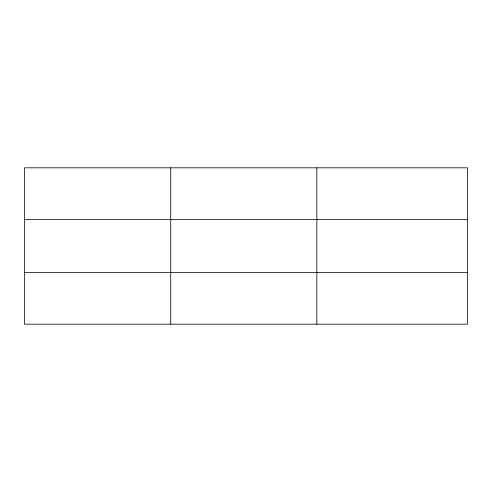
<?xml version="1.0" encoding="UTF-8"?>
<svg xmlns="http://www.w3.org/2000/svg" width="492" height="492" viewBox="0 0 492 492"><rect width="100%" height="100%" fill="white"/><g stroke="black" fill="none" stroke-linecap="round" stroke-linejoin="round"><path stroke-width="0.74" d="M170.724 324.185L170.724 167.815M316.848 324.185L316.848 167.815M467.4 272.58L467.4 324.185L24.6 324.185L24.6 167.815L467.4 167.815L467.4 272.58L24.6 272.58M24.6 219.42L467.4 219.42"/></g></svg>
